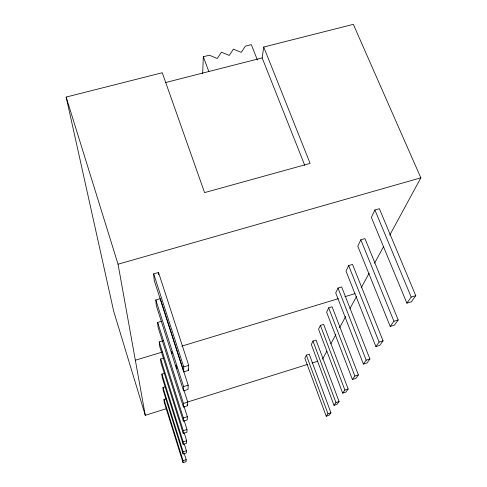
<?xml version="1.0" encoding="UTF-8"?>
<svg xmlns="http://www.w3.org/2000/svg" width="487" height="487" viewBox="0 0 487 487"><rect width="100%" height="100%" fill="white"/><g stroke="black" fill="none" stroke-linecap="round" stroke-linejoin="round"><path stroke-width="0.73" d="M184.147 453.208L186.174 459.679L186.119 461.652L183.039 462.65L183.051 460.69L163.973 399.535L166.426 398.768M184.372 444.254L186.418 450.749L186.357 452.947L183.1 454L183.118 451.814L162.987 387.5L165.58 386.696M184.183 432.833L186.685 440.759L186.618 443.225L183.173 444.333L183.191 441.879L161.891 374.065L164.63 373.225M184.232 420.817L186.984 429.504L186.911 432.286L183.252 433.454L183.27 430.685L160.655 358.974L163.565 358.091M184.104 406.59L187.331 416.726L187.245 419.897L183.343 421.133L183.362 417.98L159.255 341.898L163.133 340.73M184.019 390.537L187.726 402.098L187.623 405.738L183.441 407.053L183.471 403.431L157.66 322.412L161.118 321.383M183.562 390.811L183.593 386.605L155.828 299.98L160.29 298.671L188.177 385.18L188.067 389.411L183.562 390.811L156.284 305.58L155.828 299.98M183.702 371.867L183.733 366.924L153.691 273.864L158.525 272.47L188.713 365.396L188.579 370.363L183.702 371.867L154.227 280.415L153.691 273.864M202.671 73.647L203.316 56.748L209.361 55.22L217.208 58.483L221.421 52.182L229.255 55.433L233.419 49.15L241.248 52.395L245.369 46.137L251.329 44.634L257.373 59.986M304.771 165.379L262.17 57.904L263.729 47.038L353.325 24.35L420.847 177.822L389.758 235.166M306.329 355.145L304.856 358.262L326.211 416.233L329.133 415.283L330.935 412.793L309.245 354.238L306.329 355.145L327.976 413.755L326.211 416.233M312.983 341.058L311.351 344.522L333.997 405.306L337.077 404.313L339.08 401.55L316.051 340.109L312.983 341.058L335.963 402.554L333.997 405.306M320.391 325.383L318.565 329.242L342.678 393.137L345.928 392.096L348.168 389.003L323.624 324.391L320.391 325.383L344.875 390.057L342.678 393.137M328.682 307.833L326.637 312.161L352.405 379.495L355.851 378.399L358.371 374.917L332.104 306.792L328.682 307.833L354.883 376.031L352.405 379.495M338.027 288.042L335.713 292.943L363.393 364.093L367.046 362.937L369.907 358.992L341.661 286.946L338.027 288.042L366.194 360.161L363.393 364.093M348.649 265.561L346.014 271.143L375.891 346.574L379.787 345.35L383.056 340.839L352.521 264.411L348.649 265.561L379.093 342.081L375.891 346.574M360.818 239.799L357.787 246.221L390.233 326.46L394.409 325.164L398.183 319.953L364.958 238.581L360.818 239.799L393.934 321.268L390.233 326.46M374.905 209.982L371.38 217.439L406.87 303.139L411.363 301.757L415.77 295.67L379.361 208.692L374.905 209.982L411.192 297.076L406.87 303.139M322.534 359.163L326.868 351.164M330.843 343.834L335.902 334.502M339.518 327.836L345.66 316.501M350.001 308.502L356.502 296.504M361.202 287.841L369.152 273.17M374.576 263.169L383.616 246.501M183.051 460.69L186.174 459.679M327.976 413.755L330.935 412.793M183.118 451.814L186.418 450.749M335.963 402.554L339.08 401.55M183.191 441.879L186.685 440.759M344.875 390.057L348.168 389.003M183.27 430.685L186.984 429.504M354.883 376.031L358.371 374.917M183.362 417.98L187.331 416.726M366.194 360.161L369.907 358.992M263.729 47.038L310.122 163.395L204.577 192.608L162.262 72.74L66.153 97.077L113.66 311.126L145.278 415.308L166.298 408.709M187.325 402.116L307.674 364.379M312.021 363.016L317.822 361.196M183.471 403.431L187.726 402.098M379.093 342.081L383.056 340.839M183.593 386.605L188.177 385.18M393.934 321.268L398.183 319.953M183.733 366.924L188.713 365.396M411.192 297.076L415.77 295.67M135.349 360.222L162.268 352.064M181.907 346.105L338.307 298.683M344.851 296.699L355.035 293.612M145.278 415.308L118.049 264.197L420.847 177.822M165.592 82.546L262.17 57.904M203.316 56.748L208.85 71.601M188.11 368.927L188.579 370.363M171.527 351.523L172.221 353.69M175.923 365.25L177.079 368.86M187.16 404.289L187.623 405.738M183.441 407.053L158.062 327.258L157.66 322.412M183.343 421.133L159.602 346.129L159.255 341.898M183.252 433.454L160.96 362.705L160.655 358.974M183.173 444.333L162.159 377.376L161.891 374.065M183.1 454L163.23 390.458L162.987 387.5M183.039 462.65L164.192 402.195L163.973 399.535M66.153 97.077L118.049 264.197M158.525 272.47L158.671 274.662"/></g></svg>
